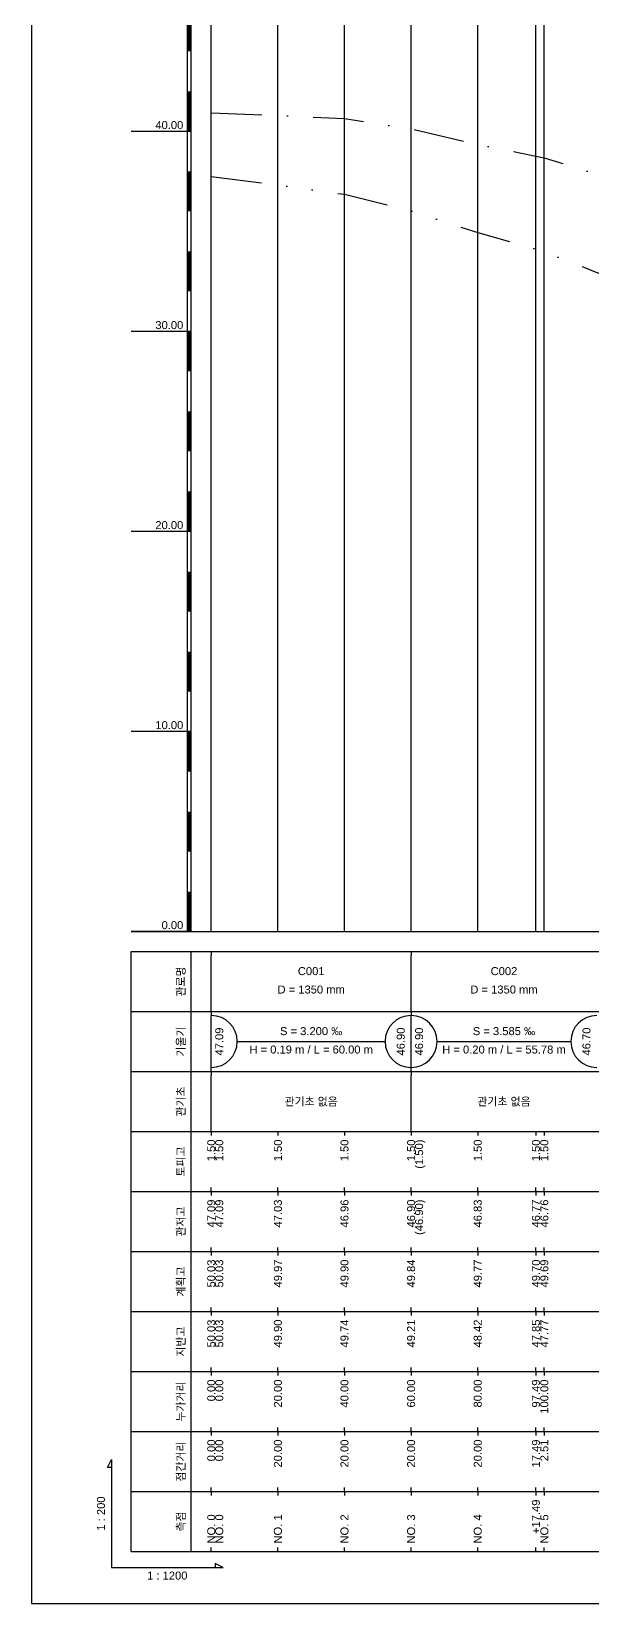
# Model space of a CAD drawing. Header units: millimetres. Extents: x -105495 to 3444, y -108190 to 2013.
# Drawn here: x 20 to 160.4, y -16100 to -15707 of the extents above; entities that cross this region are included whole.
import ezdxf
from ezdxf.enums import TextEntityAlignment as Align

# ---------------------------------------------------------------- set-up
doc = ezdxf.new("R2010")
doc.units = ezdxf.units.MM
doc.linetypes.add('DASHDOT', pattern=[25.4, 12.7, -6.35, 0, -6.35])
doc.linetypes.add('DIVIDE', pattern=[31.75, 12.7, -6.35, 0, -6.35, 0, -6.35])
for name, color, linetype in [('KZ_종단_깃발', 7, 'Continuous'), ('KZ_종단_도각', 7, 'Continuous'), ('KZ_종단_수직선', 7, 'Continuous'), ('KZ_종단_암선1', 56, 'DASHDOT'), ('KZ_종단_암선2', 4, 'DIVIDE'), ('KZ_종단_테이블문자', 7, 'Continuous'), ('KZ_종단_테이블선', 7, 'Continuous'), ('KZ_종단_폴대', 7, 'Continuous')]:
    doc.layers.add(name, color=color, linetype=linetype)
doc.styles.get("Standard").update_dxf_attribs({"font": 'arial.ttf'})

msp = doc.modelspace()

# ---------------------------------------------------------------- linework, layer by layer
at = {"layer": 'KZ_종단_깃발'}
for p, q in [((65, -15932), (65, -15641.83)), ((115, -15932), (115, -15641.83)), ((146.24, -15932), (146.24, -15641.83))]:
    msp.add_line(p, q, dxfattribs=at)
at = {"layer": 'KZ_종단_도각'}
msp.add_lwpolyline([(20, -16100), (861, -16100), (861, -15506), (20, -15506)], close=True, dxfattribs=at)
at = {"layer": 'KZ_종단_수직선'}
for p, q in [((65, -15932), (65, -15681.85)), ((65, -15932), (65, -15681.85)), ((65, -15932), (65, -15681.85)), ((81.67, -15932), (81.67, -15682.17)), ((98.33, -15932), (98.33, -15682.5)), ((115, -15932), (115, -15682.82)), ((131.67, -15932), (131.67, -15683.15)), ((146.24, -15932), (146.24, -15683.5)), ((148.33, -15932), (148.33, -15683.55))]:
    msp.add_line(p, q, dxfattribs=at)
at = {"layer": 'KZ_종단_암선1', "flags": 128}
msp.add_lwpolyline([(65, -15727.35), (65, -15727.35), (81.67, -15727.99), (98.33, -15728.79), (115, -15731.36), (131.67, -15735.26), (146.24, -15738.15), (148.33, -15738.56), (161.48, -15742.72), (161.57, -15742.76), (165, -15744.36), (181.67, -15749.51), (184.16, -15750.18), (198.33, -15754.01), (206.76, -15753.44), (215, -15753.28), (231.67, -15765.46), (248.33, -15765.58), (250.26, -15765.77), (255.33, -15766.28), (255.33, -15766.28), (265, -15767.06), (281.67, -15765.74), (298.33, -15791.73), (315, -15802.04), (331.67, -15801.21), (348.08, -15803.66), (348.08, -15803.66), (348.08, -15803.66), (348.08, -15803.66), (348.08, -15803.66), (348.08, -15803.66), (348.08, -15803.66), (348.08, -15803.66), (348.08, -15803.66), (348.08, -15805.12), (348.08, -15805.12), (348.33, -15805.61), (365, -15803.08), (381.67, -15802.2), (385.65, -15802.51), (398.33, -15808.26), (402.81, -15808.04), (410.58, -15807.67), (415, -15805.43), (418.52, -15798.92), (427.68, -15792.19)], dxfattribs=at)
at = {"layer": 'KZ_종단_암선2', "flags": 128}
msp.add_lwpolyline([(65, -15743.23), (65, -15743.23), (81.67, -15745.38), (98.33, -15747.71), (115, -15751.82), (131.67, -15757.26), (146.24, -15761.44), (148.33, -15762.03), (161.48, -15767.22), (161.57, -15767.27), (165, -15769.11), (181.67, -15775.3), (184.16, -15776.08), (198.33, -15780.54), (206.76, -15780.21), (215, -15780.27), (231.67, -15792.87), (248.33, -15793.41), (250.26, -15793.64), (255.33, -15794.27), (255.33, -15794.27), (265, -15795.3), (281.67, -15795.86), (298.33, -15829.16), (315, -15847.76), (331.67, -15855.74), (348.08, -15867.11), (348.08, -15867.11), (348.08, -15867.11), (348.08, -15867.11), (348.08, -15867.11), (348.08, -15867.11), (348.08, -15867.11), (348.08, -15867.11), (348.08, -15867.11), (348.08, -15868.56), (348.08, -15868.56), (348.33, -15869.19), (365, -15875.72), (381.67, -15883.91), (385.65, -15886.4), (398.33, -15899.05), (402.81, -15901.26), (410.58, -15905.12), (415, -15905.28), (418.52, -15898.92), (427.68, -15892.19)], dxfattribs=at)
at = {"layer": 'KZ_종단_테이블문자'}
for p, q in [((65, -15937), (65, -15938)), ((65, -15951), (65, -15938)), ((115, -15937), (115, -15938)), ((115, -15937), (115, -15938)), ((115, -15951), (115, -15938)), ((115, -15951), (115, -15938)), ((65, -15952), (65, -15951)), ((65, -15952), (65, -15953)), ((115, -15952), (115, -15951)), ((115, -15952), (115, -15951)), ((115, -15952), (115, -15953)), ((115, -15952), (115, -15953)), ((65, -15966), (65, -15953)), ((115, -15966), (115, -15953)), ((115, -15966), (115, -15953)), ((71.42, -15959.5), (108.58, -15959.5)), ((121.42, -15959.5), (155.07, -15959.5)), ((65, -15967), (65, -15966)), ((65, -15967), (65, -15968)), ((115, -15967), (115, -15966)), ((115, -15967), (115, -15966)), ((115, -15967), (115, -15968)), ((115, -15967), (115, -15968)), ((65, -15981), (65, -15968)), ((115, -15981), (115, -15968)), ((115, -15981), (115, -15968)), ((65, -15982), (65, -15981)), ((115, -15982), (115, -15981)), ((115, -15982), (115, -15981))]:
    msp.add_line(p, q, dxfattribs=at)
for centre, start, end in [((65, -15959.5), 270, 90), ((115, -15959.5), 90, 270), ((115, -15959.5), 270, 90), ((161.48, -15959.5), 90, 270)]:
    msp.add_arc(centre, 6.5, start, end, dxfattribs=at)
at = {"layer": 'KZ_종단_테이블선'}
for p, q in [((45, -15932), (432.68, -15932)), ((45, -15952), (45, -15937)), ((45, -15937), (432.68, -15937)), ((60, -15952), (60, -15937)), ((45, -15967), (45, -15952)), ((45, -15952), (432.68, -15952)), ((60, -15967), (60, -15952)), ((45, -15982), (45, -15967)), ((45, -15967), (432.68, -15967)), ((60, -15982), (60, -15967)), ((45, -15997), (45, -15982)), ((45, -15982), (432.68, -15982)), ((60, -15997), (60, -15982)), ((65, -15982), (65, -15983)), ((65, -15982), (65, -15983)), ((81.67, -15982), (81.67, -15983)), ((98.33, -15982), (98.33, -15983)), ((115, -15982), (115, -15983)), ((131.67, -15982), (131.67, -15983)), ((146.24, -15982), (146.24, -15983)), ((148.33, -15982), (148.33, -15983)), ((45, -16012), (45, -15997)), ((45, -15997), (432.68, -15997)), ((60, -16012), (60, -15997)), ((65, -15997), (65, -15996)), ((65, -15997), (65, -15996)), ((65, -15997), (65, -15998)), ((65, -15997), (65, -15998)), ((81.67, -15997), (81.67, -15996)), ((81.67, -15997), (81.67, -15998)), ((98.33, -15997), (98.33, -15996)), ((98.33, -15997), (98.33, -15998)), ((115, -15997), (115, -15996)), ((115, -15997), (115, -15998)), ((131.67, -15997), (131.67, -15996)), ((131.67, -15997), (131.67, -15998)), ((146.24, -15997), (146.24, -15996)), ((146.24, -15997), (146.24, -15998)), ((148.33, -15997), (148.33, -15996)), ((148.33, -15997), (148.33, -15998)), ((65, -16012), (65, -16011)), ((65, -16012), (65, -16011)), ((81.67, -16012), (81.67, -16011)), ((98.33, -16012), (98.33, -16011)), ((115, -16012), (115, -16011)), ((131.67, -16012), (131.67, -16011)), ((146.24, -16012), (146.24, -16011)), ((148.33, -16012), (148.33, -16011)), ((45, -16027), (45, -16012)), ((45, -16012), (432.68, -16012)), ((60, -16027), (60, -16012)), ((65, -16012), (65, -16013)), ((65, -16012), (65, -16013)), ((81.67, -16012), (81.67, -16013)), ((98.33, -16012), (98.33, -16013)), ((115, -16012), (115, -16013)), ((131.67, -16012), (131.67, -16013)), ((146.24, -16012), (146.24, -16013)), ((148.33, -16012), (148.33, -16013)), ((65, -16027), (65, -16026)), ((65, -16027), (65, -16026)), ((81.67, -16027), (81.67, -16026)), ((98.33, -16027), (98.33, -16026)), ((115, -16027), (115, -16026)), ((131.67, -16027), (131.67, -16026)), ((146.24, -16027), (146.24, -16026)), ((148.33, -16027), (148.33, -16026)), ((45, -16042), (45, -16027)), ((45, -16027), (432.68, -16027)), ((60, -16042), (60, -16027)), ((65, -16027), (65, -16028)), ((65, -16027), (65, -16028)), ((81.67, -16027), (81.67, -16028)), ((98.33, -16027), (98.33, -16028)), ((115, -16027), (115, -16028)), ((131.67, -16027), (131.67, -16028)), ((146.24, -16027), (146.24, -16028)), ((148.33, -16027), (148.33, -16028)), ((45, -16057), (45, -16042)), ((45, -16042), (432.68, -16042)), ((60, -16057), (60, -16042)), ((65, -16042), (65, -16041)), ((65, -16042), (65, -16041)), ((65, -16042), (65, -16043)), ((65, -16042), (65, -16043)), ((81.67, -16042), (81.67, -16041)), ((81.67, -16042), (81.67, -16043)), ((98.33, -16042), (98.33, -16041)), ((98.33, -16042), (98.33, -16043)), ((115, -16042), (115, -16041)), ((115, -16042), (115, -16043)), ((131.67, -16042), (131.67, -16041)), ((131.67, -16042), (131.67, -16043)), ((146.24, -16042), (146.24, -16041)), ((146.24, -16042), (146.24, -16043)), ((148.33, -16042), (148.33, -16041)), ((148.33, -16042), (148.33, -16043)), ((45, -16072), (45, -16057)), ((45, -16057), (432.68, -16057)), ((60, -16072), (60, -16057)), ((65, -16057), (65, -16056)), ((65, -16057), (65, -16056)), ((65, -16057), (65, -16058)), ((65, -16057), (65, -16058)), ((81.67, -16057), (81.67, -16056)), ((81.67, -16057), (81.67, -16058)), ((98.33, -16057), (98.33, -16056)), ((98.33, -16057), (98.33, -16058)), ((115, -16057), (115, -16056)), ((115, -16057), (115, -16058)), ((131.67, -16057), (131.67, -16056)), ((131.67, -16057), (131.67, -16058)), ((146.24, -16057), (146.24, -16056)), ((146.24, -16057), (146.24, -16058)), ((148.33, -16057), (148.33, -16056)), ((148.33, -16057), (148.33, -16058)), ((45, -16087), (45, -16072)), ((45, -16072), (432.68, -16072)), ((60, -16087), (60, -16072)), ((65, -16072), (65, -16071)), ((65, -16072), (65, -16071)), ((65, -16072), (65, -16073)), ((65, -16072), (65, -16073)), ((81.67, -16072), (81.67, -16071)), ((81.67, -16072), (81.67, -16073)), ((98.33, -16072), (98.33, -16071)), ((98.33, -16072), (98.33, -16073)), ((115, -16072), (115, -16071)), ((115, -16072), (115, -16073)), ((131.67, -16072), (131.67, -16071)), ((131.67, -16072), (131.67, -16073)), ((146.24, -16072), (146.24, -16071)), ((146.24, -16072), (146.24, -16073)), ((148.33, -16072), (148.33, -16071)), ((148.33, -16072), (148.33, -16073)), ((45, -16087), (432.68, -16087)), ((65, -16087), (65, -16086)), ((65, -16087), (65, -16086)), ((81.67, -16087), (81.67, -16086)), ((98.33, -16087), (98.33, -16086)), ((115, -16087), (115, -16086)), ((131.67, -16087), (131.67, -16086)), ((146.24, -16087), (146.24, -16086)), ((148.33, -16087), (148.33, -16086))]:
    msp.add_line(p, q, dxfattribs=at)
msp.add_lwpolyline([(40, -16066), (39, -16066), (40, -16064), (40, -16091), (68, -16091), (66, -16090), (66, -16091)], dxfattribs=at)
at = {"layer": 'KZ_종단_폴대'}
for p, q in [((60, -15732), (45, -15732)), ((60, -15782), (45, -15782)), ((60, -15832), (45, -15832)), ((60, -15882), (45, -15882)), ((60, -15932), (45, -15932))]:
    msp.add_line(p, q, dxfattribs=at)
msp.add_lwpolyline([(60, -15932), (60, -15632), (59, -15632), (59, -15932), (60, -15932)], dxfattribs=at)
at = {"layer": 'KZ_종단_폴대', "const_width": 1}
for points in [[(59.5, -15712), (59.5, -15702)], [(59.5, -15732), (59.5, -15722)], [(59.5, -15752), (59.5, -15742)], [(59.5, -15772), (59.5, -15762)], [(59.5, -15792), (59.5, -15782)], [(59.5, -15812), (59.5, -15802)], [(59.5, -15832), (59.5, -15822)], [(59.5, -15852), (59.5, -15842)], [(59.5, -15872), (59.5, -15862)], [(59.5, -15892), (59.5, -15882)], [(59.5, -15912), (59.5, -15902)], [(59.5, -15932), (59.5, -15922)]]:
    msp.add_lwpolyline(points, dxfattribs=at)

# ---------------------------------------------------------------- texts
at = {"layer": 'KZ_종단_테이블문자'}
for s, p in [('C001', (90, -15943.5)), ('C002', (138.24, -15943.5)), ('S = 3.200 ‰', (90, -15958.5)), ('S = 3.585 ‰', (138.24, -15958.5))]:
    msp.add_text(s, height=2, dxfattribs=at).set_placement(p, align=Align.BOTTOM_CENTER)
for s, p in [('D = 1350 mm', (90, -15945.5)), ('D = 1350 mm', (138.24, -15945.5)), ('H = 0.19 m / L = 60.00 m', (90, -15960.5)), ('H = 0.20 m / L = 55.78 m', (138.24, -15960.5))]:
    msp.add_text(s, height=2, dxfattribs=at).set_placement(p, align=Align.TOP_CENTER)
for s, p in [('47.09', (66, -15959.5)), ('46.90', (116, -15959.5))]:
    msp.add_text(s, height=2, rotation=90, dxfattribs=at).set_placement(p, align=Align.TOP_CENTER)
for s, p in [('46.90', (114, -15959.5)), ('46.70', (160.48, -15959.5))]:
    msp.add_text(s, height=2, rotation=90, dxfattribs=at).set_placement(p, align=Align.BOTTOM_CENTER)
for p in [(90, -15974.5), (138.24, -15974.5)]:
    msp.add_text('관기초 없음', height=2, dxfattribs=at).set_placement(p, align=Align.MIDDLE_CENTER)
for s, p in [('1.50', (65, -15984)), ('1.50', (67, -15984)), ('1.50', (81.67, -15984)), ('1.50', (98.33, -15984)), ('1.50', (115, -15984)), ('(1.50)', (117, -15984)), ('1.50', (131.67, -15984)), ('1.50', (146.24, -15984)), ('1.50', (148.33, -15984)), ('47.09', (65, -15999)), ('47.09', (67, -15999)), ('47.03', (81.67, -15999)), ('46.96', (98.33, -15999)), ('46.90', (115, -15999)), ('(46.90)', (117, -15999)), ('46.83', (131.67, -15999)), ('46.77', (146.24, -15999)), ('46.76', (148.33, -15999)), ('50.03', (65, -16014)), ('50.03', (67, -16014)), ('49.97', (81.67, -16014)), ('49.90', (98.33, -16014)), ('49.84', (115, -16014)), ('49.77', (131.67, -16014)), ('49.70', (146.24, -16014)), ('49.69', (148.33, -16014)), ('50.03', (65, -16029)), ('50.03', (67, -16029)), ('49.90', (81.67, -16029)), ('49.74', (98.33, -16029)), ('49.21', (115, -16029)), ('48.42', (131.67, -16029)), ('47.85', (146.24, -16029)), ('47.77', (148.33, -16029)), ('0.00', (65, -16044)), ('0.00', (67, -16044)), ('20.00', (81.67, -16044)), ('40.00', (98.33, -16044)), ('60.00', (115, -16044)), ('80.00', (131.67, -16044)), ('97.49', (146.24, -16044)), ('100.00', (148.33, -16044)), ('0.00', (65, -16059)), ('0.00', (67, -16059)), ('20.00', (81.67, -16059)), ('20.00', (98.33, -16059)), ('20.00', (115, -16059)), ('20.00', (131.67, -16059)), ('17.49', (146.24, -16059)), ('2.51', (148.33, -16059)), ('+17.49', (146.24, -16074))]:
    msp.add_text(s, height=2, rotation=90, dxfattribs=at).set_placement(p, align=Align.MIDDLE_RIGHT)
for s, p in [('NO. 0', (65, -16085)), ('NO. 0', (67, -16085)), ('NO. 1', (81.67, -16085)), ('NO. 2', (98.33, -16085)), ('NO. 3', (115, -16085)), ('NO. 4', (131.67, -16085)), ('NO. 5', (148.33, -16085))]:
    msp.add_text(s, height=2, rotation=90, dxfattribs=at).set_placement(p, align=Align.MIDDLE_LEFT)
at = {"layer": 'KZ_종단_테이블선'}
for s, p in [('관로명', (59, -15944.5)), ('기울기', (59, -15959.5)), ('관기초', (59, -15974.5)), ('토피고', (59, -15989.5)), ('관저고', (59, -16004.5)), ('계획고', (59, -16019.5)), ('지반고', (59, -16034.5)), ('누가거리', (59, -16049.5)), ('점간거리', (59, -16064.5)), ('1 : 200', (39, -16077.5)), ('측점', (59, -16079.5))]:
    msp.add_text(s, height=2, rotation=90, dxfattribs=at).set_placement(p, align=Align.BOTTOM_CENTER)
msp.add_text('1 : 1200', height=2, dxfattribs=at).set_placement((54, -16092), align=Align.TOP_CENTER)
at = {"layer": 'KZ_종단_폴대'}
for s, p in [('40.00', (58, -15732)), ('30.00', (58, -15782)), ('20.00', (58, -15832)), ('10.00', (58, -15882)), ('0.00', (58, -15932))]:
    msp.add_text(s, height=2, dxfattribs=at).set_placement(p, align=Align.BOTTOM_RIGHT)

doc.saveas('drawing.dxf')
